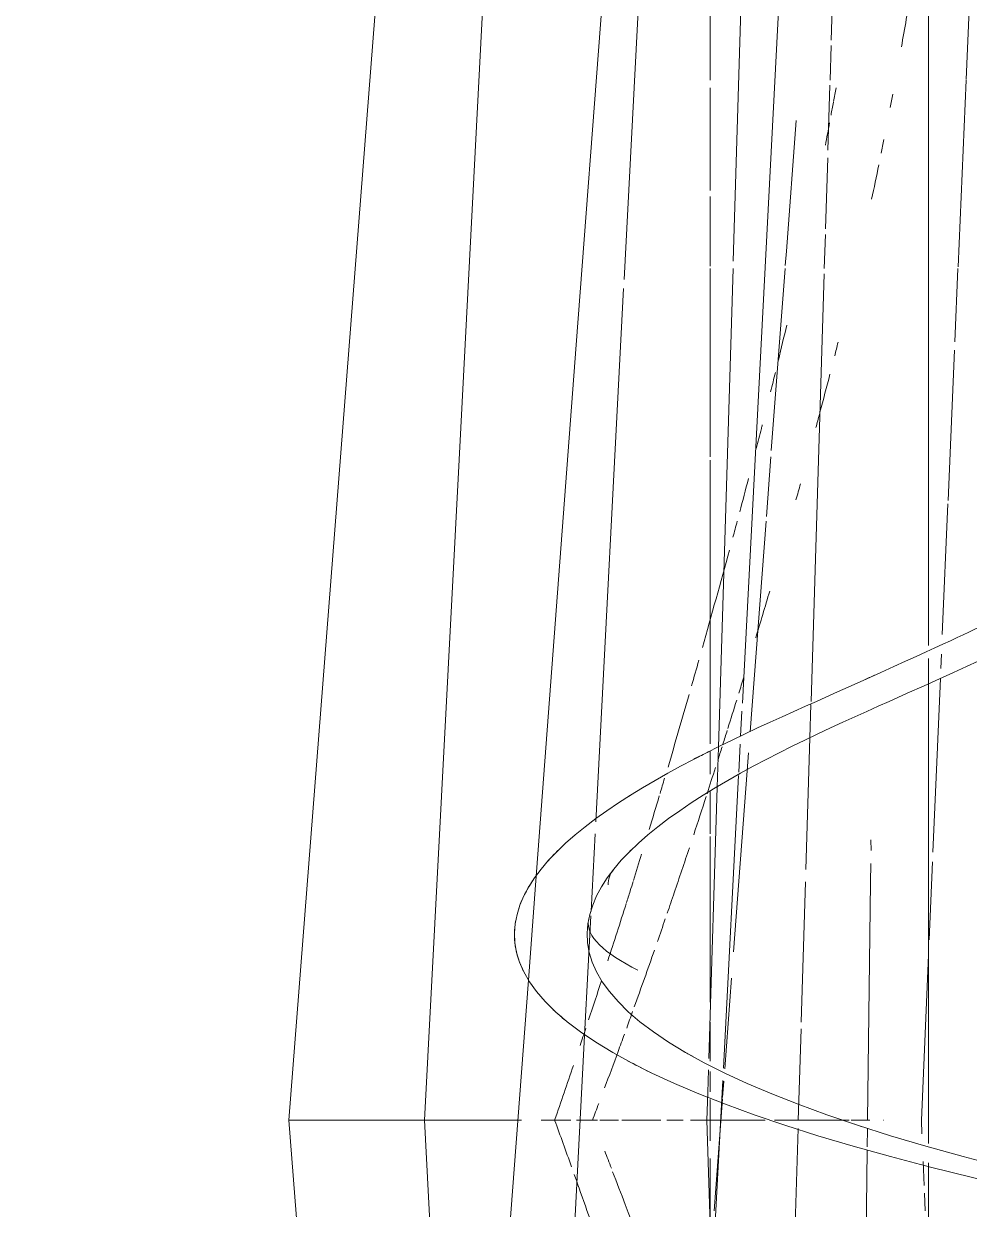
# Model space of a CAD drawing. Header units: inches. Extents: x -2349 to 1043, y -456 to 2193.
# Drawn here: x 991.594 to 994.845, y 401.309 to 405.381 of the extents above; entities that cross this region are included whole.
import ezdxf

# ---------------------------------------------------------------- set-up
doc = ezdxf.new("R2010")
doc.units = ezdxf.units.IN
doc.header["$MEASUREMENT"] = 0
for name, color, linetype, lineweight in [('5033_00_7th-9th Floors_Updated_dwg', 8, 'Continuous', 9), ('A-Shell', 7, 'Continuous', 9), ('I-FURN', 30, 'Continuous', 9)]:
    doc.layers.add(name, color=color, linetype=linetype, lineweight=lineweight)

# ---------------------------------------------------------------- blocks, each defined once
blk = doc.blocks.new('5033_00_7th-9th Floors_Updated_dwg-8585573-7TH FLOOR POWER _ SIGNAL')
at = {"layer": 'A-Shell'}
for p, q in [((993.9542609450591, 225.169228712852), (993.9542609450591, 225.5249921424417)), ((993.9542609450591, 225.5249921424417), (993.9542609450591, 225.169228712852)), ((993.9542609450591, 224.7892151517393), (993.9542609450591, 225.1420466454316)), ((993.9542609450591, 225.1420466454316), (993.9542609450591, 224.7892151517393)), ((993.9542609450591, 224.5301753595589), (993.9542609450591, 224.7687576201762)), ((993.9542609450591, 224.7687576201762), (993.9542609450591, 224.5301753595589)), ((993.9542609450591, 223.874494337852), (993.9542609450591, 224.5219474628518)), ((993.9542609450591, 224.5219474628518), (993.9542609450591, 223.874494337852)), ((993.9542609450591, 222.8885260736692), (993.9542609450591, 223.8637371331453)), ((993.9542609450591, 223.8637371331453), (993.9542609450591, 222.8885260736692)), ((993.9542609450591, 222.7846864939116), (993.9542609450591, 222.8625620782371)), ((993.9542609450591, 222.8625620782371), (993.9542609450591, 222.7846864939116)), ((993.9542609450591, 222.5797599628521), (993.9542609450591, 222.7266565847021)), ((993.9542609450591, 222.7266565847021), (993.9542609450591, 222.5797599628521)), ((993.9542609450591, 221.7981866143274), (993.9542609450591, 221.9324787128519)), ((993.9542609450591, 221.9324787128519), (993.9542609450591, 221.7981866143274)), ((993.9542609450591, 221.692830231254), (993.9542609450591, 221.7629010939482)), ((993.9542609450591, 221.7629010939482), (993.9542609450591, 221.692830231254)), ((993.9542609450591, 221.5250244268802), (993.9542609450591, 221.6673492045802)), ((993.9542609450591, 221.6673492045802), (993.9542609450591, 221.5250244268802))]:
    blk.add_line(p, q, dxfattribs=at)
at = {"layer": 'A-Shell', "flags": 128}
for points in [[(993.9542609450591, 222.0011748368146), (993.9542609450591, 222.1587316995748), (993.9542609450591, 222.5701931773583)], [(993.9542609450591, 222.5701931773583), (993.9542609450591, 222.1587316995748), (993.9542609450591, 222.0011748368146)], [(993.9542609450591, 220.8608988127285), (993.9542609450591, 221.3938898518289), (993.9542609450591, 221.4644000868854)], [(993.9542609450591, 221.4644000868854), (993.9542609450591, 221.3938898518289), (993.9542609450591, 220.8608988127285)]]:
    blk.add_lwpolyline(points, dxfattribs=at)
blk = doc.blocks.new('Curtains_and_Valance_14992 - Curtains_and_Valance_14992-7816730-7TH FLOOR POWER _ SIGNAL')
at = {"layer": 'I-FURN'}
for p, q in [((-1.865923445057433, 26.22442888007913), (-1.719623172319188, 29.02804164210135)), ((-0.9210011598227082, 26.95111150220543), (-0.8846726339506857, 28.13776968008028)), ((-0.2499999999990905, 25.63086794213916), (-0.2499999999990905, 27.8686173821269)), ((-0.1205788183322056, 27.57477137208889), (-0.1103033068850436, 27.8136150725719)), ((-0.148262080502036, 26.93130240100788), (-0.1206526409096114, 27.5730554421392)), ((-0.9721134018534484, 25.28154857506012), (-0.9217768399148553, 26.92577419213898)), ((-0.1593500866615613, 26.67357309616079), (-0.1484999145891379, 26.92577419213898)), ((-0.1827851857681253, 26.12884830843734), (-0.1605974632263951, 26.64457911020076)), ((-1.982000299983156, 24), (-1.865923445057433, 26.22442888007913)), ((-0.2026189984171651, 25.6678317223176), (-0.1833057413734877, 26.11674852851058)), ((-0.2499999999990905, 25.49913151525629), (-0.2499999999990905, 25.58603354137733)), ((-0.2076083929805463, 25.55185837474914), (-0.2054954701900442, 25.60097109294395)), ((-0.2499999999990905, 23.91907709524355), (-0.2499999999990905, 25.49913151525629)), ((-0.2191940367538336, 25.28256199512338), (-0.2090882146758304, 25.51746144066851)), ((-0.9763444476516269, 25.14334299205575), (-0.9721134018534484, 25.28154857506012)), ((-0.2347844377252386, 24.92017915128428), (-0.2192785376139454, 25.28059785951416)), ((-1.004884261017423, 24.21110029536669), (-0.9763444476516269, 25.14334299205575)), ((-0.247709803916905, 24.61974230127248), (-0.2362169693783471, 24.88688142562125)), ((-0.2743722995080588, 24), (-0.2499999999990905, 24.56650904764455)), ((-1.008458804320526, 24.09433912930546), (-1.006068132187693, 24.17242957114592)), ((-1.01134691613197, 24), (-1.008458804320526, 24.09433912930546)), ((-2.448660681604451, 24), (-2.049568022402127, 18.83575583976608)), ((-1.848866129980024, 21.44179581544108), (-1.98200030001999, 24.00000000070701)), ((-1.5350061179934, 23.9999999999999), (-1.480611862687331, 23.9999999999999)), ((-1.480611862687327, 23.9999999999999), (-1.535006117993397, 23.9999999999999)), ((-0.9934049287269316, 23.39177695418413), (-1.01134691613197, 24.00000000000375)), ((-0.2723122290467472, 23.9525229569648), (-0.2743722995080588, 23.99999999999181)), ((-0.2646233758848666, 23.77532318674434), (-0.268216324732748, 23.85812743557085)), ((-0.2499999999990905, 23.07292343216488), (-0.2499999999990905, 23.85333728461796)), ((-0.2608713291506319, 23.68885231713898), (-0.2634625292910186, 23.74856994470906))]:
    blk.add_line(p, q, dxfattribs=at)
at = {"layer": 'I-FURN', "flags": 128}
blk.add_lwpolyline([(-1.423686109358641, 37.40189399602979), (-2.022230219605489, 29.46749579641584), (-2.448660681605133, 23.99999999999011)], dxfattribs=at)
at = {"layer": 'I-FURN'}
for points in [[(-0.342884211463178, 27.68711887758323), (-0.3316368756096008, 27.75024881123387), (-0.3207465546824487, 27.81341054899613), (-0.3101717924646034, 27.87658966206977)], [(-0.5677342595991062, 27.54635749768627), (-0.5705733023186391, 27.53058205914913), (-0.5734354537256449, 27.51480877170415), (-0.5763210330290287, 27.49903779579703)], [(-0.5767572951199536, 27.49663967966649), (-0.5794637278148248, 27.48185211474456), (-0.582191111358632, 27.4670666470132), (-0.5849396574792012, 27.4522833997044)], [(-0.3814197874917155, 27.47856880864078), (-0.378465136001748, 27.49398268015261), (-0.3755345577784703, 27.50939940336542), (-0.3726274468838275, 27.52481876738322)], [(-0.5897910882835148, 27.42628278031169), (-0.5946062331296204, 27.40060452814643), (-0.5994872814219523, 27.37493348161182), (-0.6044348135094856, 27.34927019134805)], [(-0.4123505602636391, 27.32177636205866), (-0.4091631511024666, 27.33747589809116), (-0.4060029254184955, 27.35317914533062), (-0.4028692402342354, 27.36888587998954)], [(-0.4454370798404939, 27.16360180568295), (-0.4369821607078312, 27.20283479374442), (-0.4287111407676373, 27.24209575338674), (-0.4206139327942939, 27.28138117376445)], [(-0.7371781790793727, 26.73100476568955), (-0.7465951300445061, 26.69099501668167), (-0.7561367053423612, 26.6510002734435), (-0.7658063067582929, 26.61102151104109)], [(-0.5723715185355415, 26.62561903616768), (-0.5684407600726882, 26.64105763057714), (-0.5645315910708182, 26.6564994185272), (-0.560644641250815, 26.67194450433159)], [(-0.7761183670661858, 26.56877185582199), (-0.7815588269950626, 26.54652228348109), (-0.7870330180882924, 26.5242765394374), (-0.7925439536198947, 26.5020352773908)], [(-0.6229175435111988, 26.43154490374556), (-0.6113393249741587, 26.47506424872248), (-0.5999121600389832, 26.51860556449455), (-0.5886502222748566, 26.56217119892426)], [(-0.6368134861126152, 26.37959064103817), (-0.6327649149473873, 26.39464865981966), (-0.6287337664111609, 26.4097091990743), (-0.624720628329205, 26.42477235617581)], [(-0.868623516672669, 26.20377583875897), (-0.8785950945227347, 26.16567174168459), (-0.8886860270500908, 26.12758589378591), (-0.8988745190959384, 26.08951508926762)], [(-0.705352281344671, 26.13058562942937), (-0.7001355166741382, 26.14912204193568), (-0.6949423817044708, 26.16766248332369), (-0.6897734830523968, 26.18620689269882)], [(-0.907294716573784, 26.05769196462234), (-0.9122162634191272, 26.0393055448746), (-0.917164459248425, 26.02092357560204), (-0.9221361464719243, 26.00254553896004)], [(-0.9342099279899585, 25.95786111626855), (-0.9645265088621244, 25.84620174848597), (-0.9957567480532673, 25.73470417969963), (-1.027121422102412, 25.62323229011715)], [(-0.8436211676181087, 25.65718778433121), (-0.8275402743400643, 25.71043744208256), (-0.8116128941813012, 25.76372493225065), (-0.7958535797244272, 25.81704879399001)], [(-1.039438642482494, 25.57947551798325), (-1.047713303695721, 25.55035978632814), (-1.055979342225281, 25.52124217451514), (-1.064253042386105, 25.49212621367869)], [(-0.9016806112202338, 25.46719619376061), (-0.896071780925463, 25.48533641977565), (-0.8904806788225086, 25.50348125403156), (-0.8849068799447569, 25.52163063848054)], [(-1.072991586787452, 25.4621482256556), (-1.096942700886006, 25.37892538397377), (-1.120876002095788, 25.2956975215498), (-1.145194529152116, 25.21255252531011)], [(-0.9395371061394762, 25.34570295466601), (-0.9293811276520297, 25.378042990879), (-0.919284648728925, 25.41039812032461), (-0.9092452530830671, 25.4427680129528)], [(-0.9564581502349332, 25.29201009675313), (-0.951550080242611, 25.30752911999649), (-0.9466560341285927, 25.32305166457397), (-0.9417757444705719, 25.33857769395735)], [(-0.9739028854418417, 25.23705253373367), (-0.9691136341204621, 25.25208512038925), (-0.9643378521057595, 25.26712105516789), (-0.9595752959486072, 25.2821603048159)], [(-1.011119541775116, 25.12115484476561), (-1.001407354180866, 25.15116019428207), (-0.9917514542057009, 25.18117925551614), (-0.9821498991062491, 25.21121176310092)], [(-1.157222777920555, 25.17426678783985), (-1.162432116014777, 25.15676371950981), (-1.167640448120101, 25.13926024972707), (-1.172855000782041, 25.121757979188)], [(-1.175235725789416, 25.11397033059939), (-1.186756733910973, 25.07554978634812), (-1.198279479245617, 25.03712854658702), (-1.209889131398366, 24.99872562745388)], [(-1.057102719411862, 24.98049225863424), (-1.042726072149971, 25.02403328237222), (-1.028474711094744, 25.06760413941709), (-1.014342674041064, 25.111204015368)], [(-1.23599062669553, 24.9139568760159), (-1.245276964449136, 24.88378294438113), (-1.254568522477315, 24.85360908727082), (-1.263969406306419, 24.82345910369212)], [(-1.289074287546542, 24.74346768466519), (-1.309739214988154, 24.67787119755993), (-1.331029100070562, 24.61241616734016), (-1.352650253958076, 24.54703570874421)], [(-1.181760025788489, 24.6130789666652), (-1.172694165566806, 24.63908662963471), (-1.163675723210829, 24.66510572101488), (-1.154705127383644, 24.69113612414636)], [(-1.261190292362932, 24.38885008489594), (-1.237828156129153, 24.45376942719296), (-1.214755269159482, 24.51876244720926), (-1.191978350104061, 24.58382731648474)], [(-1.373892424528748, 24.47900428368285), (-1.388534659302739, 24.43413899209002), (-1.403460094429394, 24.38934087160724), (-1.418528469494567, 24.34457651489692)], [(-1.287416948441339, 24.31633510547636), (-1.280578182403903, 24.33514992169217), (-1.273763542523018, 24.35397099427524), (-1.266973192769581, 24.37279827860137)], [(-1.427931977204475, 24.3151540538051), (-1.43444351552629, 24.2956142131921), (-1.441012307267637, 24.27608833660668), (-1.447618606249549, 24.25657159899697)], [(-1.317096013287723, 24.23513224373077), (-1.309797554360092, 24.25499175232021), (-1.302525763527657, 24.2748583164643), (-1.295280834177062, 24.29473188353348)], [(-1.363347739979805, 24.11032418085153), (-1.347814480032893, 24.15189553622205), (-1.332396643866116, 24.19349838548636), (-1.317096013287677, 24.23513224373082)], [(-1.470722624884611, 24.18775924639271), (-1.491928443768107, 24.12511753216787), (-1.513358278323317, 24.0625306338011), (-1.5350061179934, 23.9999999999999)], [(-1.40486858927433, 23.9999999999999), (-1.397704687183542, 24.01889977940061), (-1.390564380012929, 24.03780617493864), (-1.383447835878548, 24.05671914086173)], [(-2.314673757324648, 23.9999999999999), (-2.366163958772179, 23.9999999999999), (-2.405347432577312, 23.9999999999999), (-2.427670117989413, 23.9999999999999)], [(-2.427666908262406, 23.9999999999999), (-2.405345598650378, 23.9999999999999), (-2.36683780601044, 23.9999999999999), (-2.316222013269361, 23.9999999999999)], [(-1.971191678840293, 23.9999999999999), (-2.10257959698097, 23.9999999999999), (-2.221483191318879, 23.99999999999989), (-2.307771563280177, 23.99999999999989)], [(-2.307762626512569, 23.9999999999999), (-2.221478212406995, 23.9999999999999), (-2.105674704627068, 23.9999999999999), (-1.975754411929364, 23.9999999999999)], [(-1.648574451061812, 23.9999999999999), (-1.892496078500889, 23.9999999999999), (-2.035160017257851, 23.9999999999999), (-1.963452490745076, 23.9999999999999)], [(-1.963444775831646, 23.99999999999989), (-2.035145387266454, 23.99999999999989), (-1.892825150203683, 23.99999999999989), (-1.648916211228479, 23.99999999999989)], [(-1.837368716313106, 23.99999999999989), (-1.872749282216648, 23.99999999999989), (-1.906951948446703, 23.99999999999989), (-1.93968396868501, 23.99999999999989)], [(-1.939557803599651, 23.9999999999999), (-1.906901266328925, 23.9999999999999), (-1.872749191383022, 23.9999999999999), (-1.837368471171152, 23.9999999999999)], [(-1.834191770532693, 23.9999999999999), (-1.867329566400588, 23.9999999999999), (-1.900138313604452, 23.9999999999999), (-1.932336463461281, 23.9999999999999)], [(-1.932335586049867, 23.9999999999999), (-1.900137993897438, 23.9999999999999), (-1.867555320733812, 23.9999999999999), (-1.834681136728817, 23.9999999999999)], [(-1.838087562402345, 23.9999999999999), (-1.869788354307697, 23.9999999999999), (-1.90077326685275, 23.9999999999999), (-1.930760738179476, 23.9999999999999)], [(-1.930759849698807, 23.9999999999999), (-1.900772939064305, 23.9999999999999), (-1.869992012841053, 23.9999999999999), (-1.83857582276121, 23.9999999999999)], [(-1.837155041679334, 23.9999999999999), (-1.867837481628441, 23.9999999999999), (-1.897957393800098, 23.9999999999999), (-1.92736125043372, 23.9999999999999)], [(-1.927267793210997, 23.9999999999999), (-1.897922207256722, 23.9999999999999), (-1.867837445500782, 23.9999999999999), (-1.837154943511766, 23.9999999999999)], [(-1.866688881030246, 23.9999999999999), (-1.829982016498322, 23.9999999999999), (-1.784459739374455, 23.9999999999999), (-1.73245408534267, 23.9999999999999)], [(-1.732472660470205, 23.99999999999989), (-1.784466881164497, 23.99999999999989), (-1.829937443990989, 23.99999999999989), (-1.866666979944407, 23.99999999999989)], [(-1.833307247112579, 23.99999999999989), (-1.84592644038042, 23.99999999999989), (-1.851958428418137, 23.99999999999989), (-1.852001586928899, 23.99999999999989)], [(-1.851862535504302, 23.99999999999989), (-1.851795041865101, 23.99999999999989), (-1.837327877387327, 23.99999999999989), (-1.810706692093961, 23.99999999999989)], [(-1.722380207813815, 23.9999999999999), (-1.761647035144083, 23.9999999999999), (-1.800374579610703, 23.9999999999999), (-1.838088780939262, 23.9999999999999)], [(-1.83808756240234, 23.9999999999999), (-1.800374126806117, 23.9999999999999), (-1.761960128809647, 23.9999999999999), (-1.723038642604518, 23.9999999999999)], [(-1.652589433931771, 23.9999999999999), (-1.715676037727301, 23.9999999999999), (-1.777674614664502, 23.9999999999999), (-1.837476418482054, 23.9999999999999)], [(-1.837155041679334, 23.9999999999999), (-1.777543627070543, 23.9999999999999), (-1.715675988687289, 23.9999999999999), (-1.652589316555728, 23.9999999999999)], [(-1.720454612947055, 23.9999999999999), (-1.754890997443595, 23.9999999999999), (-1.7893173819872, 23.9999999999999), (-1.823428578304722, 23.9999999999999)], [(-1.823427673860762, 23.9999999999999), (-1.789317054363032, 23.9999999999999), (-1.75514433435948, 23.9999999999999), (-1.720901869556249, 23.9999999999999)], [(-1.810490801978986, 23.99999999999989), (-1.776291513627958, 23.99999999999989), (-1.722246016060876, 23.99999999999989), (-1.653082800145958, 23.99999999999989)], [(-1.654136505477505, 23.99999999999989), (-1.703255670133349, 23.99999999999989), (-1.75118722887529, 23.99999999999989), (-1.797342380285505, 23.99999999999989)], [(-1.797130264491926, 23.9999999999999), (-1.751102162404121, 23.9999999999999), (-1.703255601841431, 23.9999999999999), (-1.654136330889422, 23.9999999999999)], [(-1.723451294780159, 23.9999999999999), (-1.703469889795256, 23.9999999999999), (-1.682576154443702, 23.9999999999999), (-1.660897034038124, 23.9999999999999)], [(-1.660900431981138, 23.99999999999989), (-1.682577357675278, 23.99999999999989), (-1.703462703124499, 23.99999999999989), (-1.723434740077541, 23.99999999999989)], [(-1.5819081836376, 23.9999999999999), (-1.554010025920844, 23.9999999999999), (-1.525200436249499, 23.9999999999999), (-1.495696427956302, 23.9999999999999)], [(-1.495702122750255, 23.99999999999989), (-1.525202500361645, 23.99999999999989), (-1.553999731870481, 23.99999999999989), (-1.58188283538186, 23.99999999999989)], [(-1.578330049443896, 23.99999999999989), (-1.550253156035704, 23.99999999999989), (-1.521133261986306, 23.99999999999989), (-1.49110837841265, 23.99999999999989)], [(-1.491103371653189, 23.99999999999989), (-1.521131049893731, 23.99999999999989), (-1.550252580077017, 23.99999999999989), (-1.578328452751961, 23.99999999999989)], [(-1.572396021279337, 23.99999999999989), (-1.547778452260646, 23.99999999999989), (-1.52191922629905, 23.99999999999989), (-1.495035245328485, 23.99999999999989)], [(-1.495040254480626, 23.99999999999989), (-1.521921024731005, 23.99999999999989), (-1.547768212548551, 23.99999999999989), (-1.572372879368634, 23.99999999999989)], [(-1.568960234325225, 23.99999999999989), (-1.544399525874566, 23.99999999999989), (-1.518585100240584, 23.99999999999989), (-1.49165410992545, 23.99999999999989)], [(-1.491642667140672, 23.99999999999989), (-1.518580456601316, 23.99999999999989), (-1.544398994655479, 23.99999999999989), (-1.568958777521584, 23.99999999999989)], [(-1.48274725649336, 23.99999999999989), (-1.504178615712439, 23.99999999999989), (-1.525511492285768, 23.99999999999989), (-1.546703357615891, 23.99999999999989)], [(-1.546659612835076, 23.9999999999999), (-1.525495993467244, 23.9999999999999), (-1.504178611252476, 23.9999999999999), (-1.482747244220907, 23.9999999999999)], [(-1.479923605134764, 23.9999999999999), (-1.50058670309147, 23.9999999999999), (-1.521366152820011, 23.9999999999999), (-1.542194100613088, 23.9999999999999)], [(-1.542193768074736, 23.9999999999999), (-1.521366036807596, 23.9999999999999), (-1.5006856831658, 23.9999999999999), (-1.480033938003993, 23.9999999999999)], [(-1.479542039622867, 23.9999999999999), (-1.500386827376796, 23.9999999999999), (-1.521216051042447, 23.9999999999999), (-1.541992479064971, 23.9999999999999)], [(-1.541952518664962, 23.9999999999999), (-1.521202020920835, 23.9999999999999), (-1.500386825842963, 23.9999999999999), (-1.479542035463419, 23.9999999999999)], [(-1.535006117993397, 23.9999999999999), (-1.51557664209095, 23.94664147884317), (-1.496304162739796, 23.89323426848373), (-1.477195527572499, 23.8397782697142)], [(-1.460449497654791, 23.99999999999989), (-1.442545957339589, 23.99999999999989), (-1.424252460656815, 23.99999999999989), (-1.405627556796184, 23.99999999999989)], [(-1.405629945317908, 23.99999999999989), (-1.424253300050422, 23.99999999999989), (-1.442541602520258, 23.99999999999989), (-1.460438081171903, 23.99999999999989)], [(-1.457969037313418, 23.9999999999999), (-1.438553141839561, 23.9999999999999), (-1.418885189035627, 23.9999999999999), (-1.399023763377531, 23.9999999999999)], [(-1.399026412295024, 23.99999999999989), (-1.418886126989876, 23.99999999999989), (-1.438548840189122, 23.99999999999989), (-1.457957386516301, 23.99999999999989)], [(-1.456922831431001, 23.99999999999989), (-1.438921524778647, 23.99999999999989), (-1.420478958495569, 23.99999999999989), (-1.401632234458516, 23.99999999999989)], [(-1.401629090397458, 23.99999999999989), (-1.420477718652102, 23.99999999999989), (-1.43892128241251, 23.99999999999989), (-1.456922141288475, 23.99999999999989)], [(-1.452582539458839, 23.99999999999989), (-1.432700939770551, 23.99999999999989), (-1.41246611722407, 23.99999999999989), (-1.391915547391183, 23.99999999999989)], [(-1.391914921630493, 23.99999999999989), (-1.412465841379065, 23.99999999999989), (-1.432700685409586, 23.99999999999989), (-1.452581811003389, 23.99999999999989)], [(-1.387634235964334, 23.99999999999989), (-1.406154723100934, 23.99999999999989), (-1.424703367432226, 23.99999999999989), (-1.443254227204569, 23.99999999999989)], [(-1.443223044749341, 23.9999999999999), (-1.424692519518934, 23.9999999999999), (-1.406154721927285, 23.9999999999999), (-1.387634232797521, 23.9999999999999)], [(-1.379269436776717, 23.99999999999989), (-1.363514072242902, 23.99999999999989), (-1.347547725371115, 23.99999999999989), (-1.331404217267969, 23.99999999999989)], [(-1.331406001202994, 23.99999999999989), (-1.347548348938822, 23.99999999999989), (-1.363511058006343, 23.99999999999989), (-1.379261210046649, 23.99999999999989)], [(-1.374901434575841, 23.99999999999989), (-1.358896914261909, 23.99999999999989), (-1.342624387557022, 23.99999999999989), (-1.326105368464958, 23.99999999999989)], [(-1.32610415490556, 23.99999999999989), (-1.342623902114829, 23.99999999999989), (-1.358896739853266, 23.99999999999989), (-1.374900932122031, 23.99999999999989)], [(-1.371020610828431, 23.9999999999999), (-1.354343259553845, 23.9999999999999), (-1.33755055874377, 23.9999999999999), (-1.320676352323713, 23.9999999999999)], [(-1.320678294548771, 23.99999999999989), (-1.337551242681112, 23.99999999999989), (-1.354340312702588, 23.99999999999989), (-1.371012405431312, 23.99999999999989)], [(-1.362855556072847, 23.99999999999989), (-1.34852687146407, 23.99999999999989), (-1.334057126413883, 23.99999999999989), (-1.31945862833879, 23.99999999999989)], [(-1.319458792678774, 23.99999999999989), (-1.334057200553783, 23.99999999999989), (-1.34852674840808, 23.99999999999989), (-1.362855197849957, 23.99999999999989)], [(-1.316499647765984, 23.99999999999989), (-1.331929768890313, 23.99999999999989), (-1.347361432627838, 23.99999999999989), (-1.362779610457242, 23.99999999999989)], [(-1.362757550207021, 23.9999999999999), (-1.347353801031865, 23.9999999999999), (-1.331929768150005, 23.9999999999999), (-1.316499645715745, 23.9999999999999)], [(-1.315503711223899, 23.99999999999989), (-1.330854162564829, 23.99999999999989), (-1.346246153279143, 23.99999999999989), (-1.361664759499371, 23.99999999999989)], [(-1.361643395239854, 23.9999999999999), (-1.346238788564696, 23.9999999999999), (-1.330854161154783, 23.9999999999999), (-1.315503707409433, 23.9999999999999)], [(-1.303841928809018, 23.9999999999999), (-1.295140994552074, 23.9999999999999), (-1.286421441464953, 23.9999999999999), (-1.277687871070576, 23.9999999999999)], [(-1.277688413513098, 23.99999999999989), (-1.286421627787573, 23.99999999999989), (-1.295140221243441, 23.99999999999989), (-1.303839689668173, 23.99999999999989)], [(-1.286283942068087, 23.9999999999999), (-1.249363844282779, 23.9999999999999), (-1.211706556267151, 23.9999999999999), (-1.173695351666623, 23.9999999999999)], [(-1.173704400089952, 23.99999999999989), (-1.211709961898485, 23.99999999999989), (-1.249349182613696, 23.99999999999989), (-1.286246888693305, 23.99999999999989)], [(-1.281433987414235, 23.99999999999989), (-1.248578181921006, 23.99999999999989), (-1.214866674489669, 23.99999999999989), (-1.180458901066972, 23.99999999999989)], [(-1.232718027353784, 23.99999999999989), (-1.24914821083925, 23.99999999999989), (-1.265392859974858, 23.99999999999989), (-1.281433523560092, 23.99999999999989)], [(-1.278717301691362, 23.99999999999989), (-1.252251802669532, 23.99999999999989), (-1.225410924110385, 23.99999999999989), (-1.198267626535071, 23.99999999999988)], [(-1.198267849670631, 23.99999999999989), (-1.225412091650965, 23.99999999999989), (-1.252251411898727, 23.99999999999989), (-1.278716186812459, 23.99999999999989)], [(-1.276131118421102, 23.9999999999999), (-1.240958517713252, 23.9999999999999), (-1.205562744112187, 23.9999999999999), (-1.170244282456378, 23.9999999999999)], [(-1.170252343389254, 23.99999999999989), (-1.205565807572872, 23.99999999999989), (-1.240946405343944, 23.99999999999989), (-1.276099241785004, 23.99999999999989)], [(-1.170084078647697, 23.99999999999989), (-1.204503562161139, 23.99999999999989), (-1.23915623617312, 23.99999999999989), (-1.273873169738222, 23.99999999999989)], [(-1.273770170390034, 23.9999999999999), (-1.23911918397699, 23.9999999999999), (-1.204503554248954, 23.9999999999999), (-1.170084059717898, 23.9999999999999)], [(-1.171058387547711, 23.99999999999989), (-1.204725882833388, 23.99999999999989), (-1.238828036039556, 23.9999999999999), (-1.273196931816132, 23.9999999999999)], [(-1.273097735498124, 23.99999999999989), (-1.238792590051939, 23.99999999999989), (-1.204725860604803, 23.99999999999989), (-1.171058339007365, 23.99999999999989)], [(-1.180459729067496, 23.99999999999989), (-1.198068672255278, 23.99999999999989), (-1.215495018386645, 23.99999999999989), (-1.232717514352929, 23.99999999999989)], [(-1.149963555150205, 23.99999999999989), (-1.132336321552748, 23.99999999999989), (-1.114650149364975, 23.99999999999989), (-1.096942916085134, 23.99999999999989)], [(-1.096945081800746, 23.99999999999989), (-1.114650918442692, 23.99999999999989), (-1.132333218130051, 23.99999999999989), (-1.149954858295217, 23.99999999999989)], [(-1.146381523455638, 23.9999999999999), (-1.128700689185928, 23.9999999999999), (-1.111055946166803, 23.9999999999999), (-1.093485204647881, 23.9999999999999)], [(-1.093487432570198, 23.99999999999989), (-1.111056746897205, 23.99999999999989), (-1.128697716542482, 23.99999999999989), (-1.14637310945054, 23.99999999999989)], [(-1.004646935253872, 23.99999999999989), (-1.025451840216514, 23.99999999999989), (-1.046188464287319, 23.99999999999989), (-1.066825508365798, 23.99999999999989)], [(-1.066825301336918, 23.99999999999989), (-1.046188361751383, 23.99999999999989), (-1.025454232646346, 23.99999999999989), (-1.004653773585805, 23.99999999999989)], [(-1.006270729422356, 23.99999999999989), (-1.02096637656322, 23.99999999999989), (-0.937430350352171, 23.9999999999999), (-0.81174155752129, 23.9999999999999)], [(-0.9477384419730589, 23.9999999999999), (-1.004436807588217, 23.9999999999999), (-1.020966348588363, 23.9999999999999), (-1.006270665256799, 23.9999999999999)], [(-0.876133200703288, 23.99999999999989), (-0.8837052215013995, 23.99999999999989), (-0.8620340235095734, 23.99999999999989), (-0.8203728095698763, 23.99999999999989)], [(-0.872755995524829, 23.9999999999999), (-0.8829872978915545, 23.9999999999999), (-0.8837052135346495, 23.9999999999999), (-0.8761331800759184, 23.9999999999999)], [(-0.5586936122022254, 23.9999999999999), (-0.64587947814561, 23.9999999999999), (-0.7189000312322983, 23.9999999999999), (-0.7790710780959204, 23.9999999999999)], [(-0.7790709376861182, 23.99999999999989), (-0.7188999793982108, 23.99999999999989), (-0.6266118659798527, 23.99999999999989), (-0.5222655691845992, 23.99999999999989)], [(-0.6874201614505254, 23.99999999999989), (-0.7139992029314397, 23.99999999999989), (-0.7375904936920982, 23.99999999999989), (-0.7583467849533994, 23.99999999999989)], [(-0.7583467581143508, 23.9999999999999), (-0.737590484237785, 23.9999999999999), (-0.7080911153488141, 23.9999999999999), (-0.6722271006978975, 23.9999999999999)], [(-0.5436103539464042, 23.99999999999989), (-0.5605117294700079, 23.99999999999989), (-0.5767067349981206, 23.99999999999989), (-0.5922110514682478, 23.99999999999989)], [(-0.5922110422511073, 23.9999999999999), (-0.5767067318526279, 23.9999999999999), (-0.5590974493299085, 23.9999999999999), (-0.5397698362283019, 23.9999999999999)], [(-0.516100857398321, 23.9999999999999), (-0.4905434085406289, 23.9999999999999), (-0.4688618984772852, 23.9999999999999), (-0.4516024939671048, 23.9999999999999)], [(-0.4515950728880889, 23.9999999999999), (-0.4688588727239875, 23.9999999999999), (-0.4905294169020305, 23.9999999999999), (-0.516068074010231, 23.9999999999999)], [(-0.4511499183873894, 23.99999999999989), (-0.4648726511474816, 23.99999999999989), (-0.4817789650844675, 23.99999999999989), (-0.5020559071941504, 23.99999999999989)], [(-0.5020510402214987, 23.9999999999999), (-0.4817741041566133, 23.9999999999999), (-0.4648769959205162, 23.9999999999999), (-0.4511618866911275, 23.9999999999999)], [(-0.4907803203676002, 23.9999999999999), (-0.4857243353612963, 23.9999999999999), (-0.4804968960219611, 23.9999999999999), (-0.4751089555040736, 23.9999999999999)], [(-0.4754472212855926, 23.9999999999999), (-0.480613412036679, 23.9999999999999), (-0.4857243356389616, 23.9999999999999), (-0.4907803211954077, 23.9999999999999)], [(-0.4705529511670423, 23.9999999999999), (-0.4768229763279171, 23.9999999999999), (-0.4831134514490427, 23.9999999999999), (-0.4894233638618402, 23.9999999999999)], [(-0.4894233404911895, 23.99999999999989), (-0.4831134434403782, 23.99999999999989), (-0.4768230754562114, 23.99999999999989), (-0.4705532405548502, 23.99999999999989)], [(-0.4735509506419882, 23.9999999999999), (-0.4709258974592765, 23.9999999999999), (-0.4682926727602068, 23.9999999999999), (-0.4656514172321996, 23.9999999999999)], [(-0.4656514178751112, 23.9999999999999), (-0.4682926729790377, 23.9999999999999), (-0.4708809858391946, 23.9999999999999), (-0.4734168709570701, 23.9999999999999)], [(-0.4051399920008048, 23.99999999999989), (-0.4047184896238017, 23.99999999999989), (-0.4045072083725794, 23.99999999999989), (-0.4045104540925251, 23.99999999999989)], [(-0.4045098568918123, 23.9999999999999), (-0.4045069946995661, 23.9999999999999), (-0.4047184476922896, 23.9999999999999), (-0.4051398701717359, 23.9999999999999)], [(-0.2750024632817372, 23.9999999999999), (-0.2745809609047342, 23.9999999999999), (-0.2743696796535119, 23.9999999999999), (-0.2743729253734576, 23.9999999999999)], [(-0.2743723281727446, 23.99999999999989), (-0.2743694659804986, 23.99999999999989), (-0.2745809189732221, 23.99999999999989), (-0.2750023414526686, 23.99999999999989)], [(-1.340001467006943, 23.83486956431442), (-1.347586354895213, 23.85438651529237), (-1.35523024729439, 23.87388482898996), (-1.362897851373756, 23.89337566864443)], [(-1.467614096847803, 23.81293170727323), (-1.462106297743815, 23.79747452568703), (-1.456612285348773, 23.78201326591459), (-1.451132225068072, 23.76654792556025)], [(-1.165762338609594, 23.37218011151633), (-1.22064813442444, 23.52283866768341), (-1.278056941951511, 23.67275609261355), (-1.33601786962162, 23.82250819761516)], [(-1.451132225090212, 23.766547925567), (-1.436654034390174, 23.7256888590726), (-1.422273229990986, 23.68480130994751), (-1.407992862155341, 23.64388523401481)]]:
    blk.add_open_spline(points, degree=3, dxfattribs=at)
for points, knots in [([(-0.821110847274676, 26.38817132779087), (-0.8221523433064059, 26.38406327054624), (-0.8290498639657956, 26.35688270613712), (-0.8360119535838815, 26.32971103225403), (-0.8419643073179263, 26.30665186043491)], [-0.1159784667351278, -0.1159784667351278, -0.1159784667351278, -0.1159784667351278, -0.1153846153846154, -0.1120492119803527, -0.1120492119803527, -0.1120492119803527, -0.1120492119803527]), ([(-1.14793167375204, 24.71081960591172), (-1.13990304557727, 24.7341846413138), (-1.114290718872591, 24.80911142698008), (-1.089078414862727, 24.88413071132945), (-1.071910727496998, 24.93578944508911)], [-0.9649779394227824, -0.9649779394227824, -0.9649779394227824, -0.9649779394227824, -0.9615384615384616, -0.9539525401797498, -0.9539525401797498, -0.9539525401797498, -0.9539525401797498]), ([(-1.265194187491435, 24.81967004787834), (-1.268572498422121, 24.80883269291197), (-1.276366205496148, 24.7838379833185), (-1.284263982471681, 24.75886645995769), (-1.288767251360357, 24.74472885247159)], [-0.04004417029134522, -0.04004417029134522, -0.04004417029134522, -0.04004417029134522, -0.03846153846153846, -0.03639405936038287, -0.03639405936038287, -0.03639405936038287, -0.03639405936038287]), ([(-1.967506245031448, 23.9999999999999), (-2.17535873635799, 23.9999999999999), (-2.442433306721438, 23.9999999999999), (-2.458736763188426, 23.9999999999999), (-2.43729434035465, 23.9999999999999)], [1.826937805865698, 1.826937805865698, 1.826937805865698, 1.826937805865698, 1.922506994326812, 1.981510738910471, 1.981510738910471, 1.981510738910471, 1.981510738910471]), ([(-2.436147016170956, 23.99999999999989), (-2.458089607836472, 23.99999999999989), (-2.442958475320607, 23.99999999999989), (-2.175355285323942, 23.99999999999989), (-1.967500712692224, 23.9999999999999)], [0.7795851292134655, 0.7795851292134655, 0.7795851292134655, 0.7795851292134655, 0.8385888737971248, 0.934158062258239, 0.934158062258239, 0.934158062258239, 0.934158062258239]), ([(-1.975591580197134, 23.99999999999989), (-2.117351621571259, 23.99999999999989), (-2.472353332513322, 23.99999999999989), (-2.240311325145174, 23.99999999999991), (-1.980123030072279, 23.9999999999999)], [1.849295653804901, 1.849295653804901, 1.849295653804901, 1.849295653804901, 1.922506994326812, 2.088619427500228, 2.088619427500228, 2.088619427500228, 2.088619427500228]), ([(-1.966735201725721, 23.9999999999999), (-2.227699943563601, 23.9999999999999), (-2.475138280334825, 23.99999999999989), (-2.11734649350724, 23.99999999999989), (-1.975583454045547, 23.9999999999999)], [0.6724764406237106, 0.6724764406237106, 0.6724764406237106, 0.6724764406237106, 0.8385888737971248, 0.9118002143190376, 0.9118002143190376, 0.9118002143190376, 0.9118002143190376]), ([(-1.866688881030246, 23.99999999999989), (-1.873878523435792, 23.99999999999989), (-1.910859710797031, 23.99999999999989), (-1.937570412173212, 23.99999999999989), (-1.953051821508379, 23.99999999999989)], [1.44574809100029, 1.44574809100029, 1.44574809100029, 1.44574809100029, 1.450353073318943, 1.470608287085169, 1.470608287085169, 1.470608287085169, 1.470608287085169]), ([(-1.952874010676139, 23.9999999999999), (-1.937498753000015, 23.9999999999999), (-1.910869927459155, 23.9999999999999), (-1.873877581816167, 23.9999999999999), (-1.866687220999444, 23.9999999999999)], [1.290487581038768, 1.290487581038768, 1.290487581038768, 1.290487581038768, 1.310742794804994, 1.315347777123647, 1.315347777123647, 1.315347777123647, 1.315347777123647]), ([(-1.652915501239282, 23.99999999999989), (-1.853550968676208, 23.99999999999989), (-1.937724077689456, 23.9999999999999), (-1.704155894799352, 23.99999999999989), (-1.671279511742933, 23.99999999999989)], [1.190116454920891, 1.190116454920891, 1.190116454920891, 1.190116454920891, 1.310742794804994, 1.327774795407622, 1.327774795407622, 1.327774795407622, 1.327774795407622]), ([(-1.671306730131841, 23.99999999999989), (-1.704172500172539, 23.99999999999989), (-1.776163385515027, 23.99999999999989), (-1.818155178088706, 23.9999999999999), (-1.833609334184637, 23.9999999999999)], [1.433321072716317, 1.433321072716317, 1.433321072716317, 1.433321072716317, 1.450353073318943, 1.475791605046875, 1.475791605046875, 1.475791605046875, 1.475791605046875]), ([(-1.068091409912897, 23.99999999999989), (-1.066257471943534, 23.99999999999989), (-1.046177563014361, 23.99999999999989), (-1.025935589177539, 23.99999999999989), (-1.007433204034555, 23.99999999999989)], [1.657544166154019, 1.657544166154019, 1.657544166154019, 1.657544166154019, 1.658229946744231, 1.665047107467673, 1.665047107467673, 1.665047107467673, 1.665047107467673]), ([(-1.007428858749598, 23.99999999999989), (-1.025934012563764, 23.99999999999989), (-1.046177738868815, 23.99999999999989), (-1.066257452517656, 23.99999999999989), (-1.068091378128605, 23.99999999999989)], [1.096048760656265, 1.096048760656265, 1.096048760656265, 1.096048760656265, 1.102865921379706, 1.103551701969919, 1.103551701969919, 1.103551701969919, 1.103551701969919])]:
    blk.add_open_spline(points, degree=3, knots=knots, dxfattribs=at)
blk = doc.blocks.new('Curtains_and_Valance_14992 - Curtains_and_Valance_14992-V34-7TH FLOOR POWER _ SIGNAL')
at = {"layer": 'I-FURN'}
for p, q in [((-0.8897153465709379, 44.93190927000398), (-0.7516342852015895, 47.5780138780326)), ((-0.2499999999990905, 45.13086794213915), (-0.2499999999990905, 47.36861738212689)), ((-0.7046505878886363, 46.93354596510152), (-0.738450498563452, 46.48548884479816)), ((-0.738450498563452, 46.48548884479816), (-0.7421955046859238, 46.43584443375595)), ((-0.7429551695852296, 46.42577419213898), (-0.7901570457456727, 45.80005843483934)), ((-0.7917968390956956, 45.77832106713924), (-0.8072056710357173, 45.57405908158488)), ((-0.8084477835518554, 45.55759343579188), (-0.863071535535937, 44.83349208390211)), ((-0.2499999999990905, 44.99913151525629), (-0.2499999999990905, 45.08603354137733)), ((-0.2499999999990905, 43.41907709524354), (-0.2499999999990905, 44.99913151525629)), ((-0.8956370565495034, 44.81842908737564), (-0.8911419191424556, 44.90457126855699)), ((-0.902067050800042, 44.69520844258204), (-0.8970343751616382, 44.79165169168072)), ((-0.8684483635217929, 44.76221597649316), (-0.873185284547162, 44.69942257995262)), ((-0.9551450623398522, 43.67805250878211), (-0.9026839548509996, 44.68338645456742)), ((-0.873185284547162, 44.69942257995262), (-0.9200997290058693, 44.07751706409578)), ((-0.447491789215519, 44.42602584179871), (-0.4480254543486807, 44.46233729990956)), ((-0.4489150583526679, 44.3157302949578), (-0.4480673400039449, 44.38142381447096)), ((-0.4594413559818804, 43.49999999999999), (-0.4489150583526679, 44.3157302949578)), ((-0.9268550034098552, 43.98796804647451), (-0.9503867573196202, 43.6760272844591)), ((-0.9605769134921046, 43.57395969386663), (-0.9573163986974577, 43.63644229023259)), ((-0.9535809263063583, 43.63368486019566), (-0.9577892723302738, 43.5778983399648)), ((-0.9888840215091931, 43.03149885077925), (-0.9605769134921046, 43.57395969386663)), ((-0.9581638667241349, 43.57293265567011), (-0.9871375858026566, 43.18885231713897)), ((-0.460619225760638, 43.40872155668091), (-0.4598248904176216, 43.4702781861747)), ((-0.4729952190500625, 42.44964999967134), (-0.4607808707858111, 43.39619495438023)), ((-0.2499999999990905, 42.57292343216488), (-0.2499999999990905, 43.35333728461796))]:
    blk.add_line(p, q, dxfattribs=at)
for points, knots in [([(-1.638045804002264, 56.9815739929673), (0.1340117497353249, 56.33659779000024), (0.6628397050440055, 56.03127882764777), (2.241795851944849, 55.04463752344061), (0.07773714295971783, 53.98915556749878), (-0.1259512826025584, 53.86304859200948), (-0.5204869397852695, 53.59036348514367), (-2.412748611565368, 52.6244401903781), (-0.06347148041246574, 51.37381141805051), (0.07175264496327398, 51.30955267961193), (1.072160773236357, 50.8430547081177), (2.115496830924432, 49.99326719664506), (0.08356518542275969, 49.41897141983113), (-0.1015866798975909, 49.34581549772687), (-0.5568639253333988, 49.18010813204954), (-2.401107737052045, 48.19950630307545), (-0.08394048951553411, 47.30729275507154), (0.1001026786235814, 47.22727211991232), (0.4974368773774444, 47.0564357227282), (2.402249308271431, 46.1995573227176), (0.1233634539921511, 45.29024221990673), (-0.06042046596237882, 45.19906379033548), (-0.5667836375695403, 44.9644574241713), (-3.360398233771004, 43.73160731060772), (1.611954195997754, 42.98157399296746)], [0, 0, 0, 0, 0.1210636992561616, 0.2566260556979763, 0.3818808630597963, 0.4687392364817364, 0.5477310032179309, 0.6939965866781181, 0.8310987311300438, 0.9398478244834934, 1.012046775182845, 1.138740590521367, 1.240302521208179, 1.317944382466256, 1.3949530386733, 1.535404018488965, 1.667971411369874, 1.75453237359102, 1.830139669769699, 1.968328011324651, 2.100201207259529, 2.18955772110823, 2.295579545778938, 2.535585912041794, 2.535585912041794, 2.535585912041794, 2.535585912041794]), ([(1.861954195997753, 42.98157399296745), (-3.110398233771004, 43.73160731060775), (-0.3167836375695411, 44.96445742417129), (0.1895795340376196, 45.19906379033547), (0.3733634539921511, 45.29024221990675), (2.652249308271431, 46.19955732271758), (0.7474368773774449, 47.05643572272817), (0.3501026786235816, 47.22727211991233), (0.1660595104844655, 47.30729275507153), (-2.151107737052045, 48.1995063030754), (-0.3068639253333978, 49.18010813204953), (0.1484133201024087, 49.34581549772687), (0.3335651854227597, 49.41897141983113), (2.365496830924432, 49.99326719664514), (1.322160773236357, 50.84305470811766), (0.3217526449632727, 51.30955267961192), (0.1865285195875346, 51.37381141805049), (-2.162748611565368, 52.62444019037806), (-0.2704869397852698, 53.59036348514362), (0.124048717397441, 53.86304859200949), (0.3277371429597171, 53.98915556749876), (2.491795851944849, 55.04463752344066), (0.9128397050440072, 56.03127882764775), (0.3840117497353251, 56.33659779000023), (-1.388045804002264, 56.9815739929673)], [0, 0, 0, 0, 0.2400063662628567, 0.3460281909335641, 0.4353847047822654, 0.5672579007171432, 0.7054462422720953, 0.7810535384507742, 0.86761450067192, 1.000181893552829, 1.140632873368494, 1.217641529575538, 1.295283390833615, 1.396845321520428, 1.523539136858949, 1.595738087558301, 1.70448718091175, 1.841589325363676, 1.987854908823863, 2.066846675560058, 2.153705048981998, 2.278959856343818, 2.414522212785633, 2.535585912041794, 2.535585912041794, 2.535585912041794, 2.535585912041794])]:
    blk.add_open_spline(points, degree=3, knots=knots, dxfattribs=at)
for points in [[(-0.467365038776046, 45.01369426921028), (-0.4547465355798986, 45.01936317356001), (-0.4425350979789226, 45.02485400948594), (-0.4307119074724797, 45.03017502895079)], [(-1.056931665148423, 44.73956086661116), (-1.039478757584712, 44.7486330111624), (-1.021990054042159, 44.75756728707606), (-1.004515520675903, 44.76635992238698)], [(-1.279014798078349, 44.61335883436061), (-1.273458436079764, 44.61686008325577), (-1.267872204622369, 44.62034703225677), (-1.262258123080541, 44.62381952892024)], [(-1.567166015777898, 44.37958978989852), (-1.55267050868213, 44.39644645737552), (-1.536921013939929, 44.41310767181609), (-1.520065678515466, 44.42956224954644)], [(-1.270065678515451, 44.42956224954648), (-1.273500724153362, 44.42620887662135), (-1.276644795015108, 44.42284151774895), (-1.279502625058324, 44.41946039963538)], [(-1.331679385005958, 44.36211827270942), (-1.345739215789279, 44.34457318373163), (-1.352012072631739, 44.3267147594404), (-1.351171640966775, 44.30856957937706)], [(-1.658664346905328, 44.22634551050594), (-1.648026977947689, 44.25888018867305), (-1.631814974335586, 44.29087812035173), (-1.610916706321688, 44.32227224211494)], [(-1.642819895751251, 44.01309180928406), (-1.671236564078912, 44.07093055785292), (-1.678706764189705, 44.12766029207625), (-1.669413873414899, 44.18296520711975)], [(-1.418591169842226, 44.18762239271292), (-1.428965483255089, 44.13162608511043), (-1.365079290517288, 44.07377641443843), (-1.248561090943352, 44.01457512394686)], [(-1.495936639677321, 43.84092084296713), (-1.511716317790604, 43.8537779265757), (-1.526335262711257, 43.86659786725259), (-1.539835255859829, 43.87937751090161)], [(-1.204896126730066, 43.66359435267132), (-1.23292293394303, 43.67712561058882), (-1.259515189351263, 43.69063264529098), (-1.284718627637809, 43.70411200424819)], [(-1.093402232314249, 43.73689736684211), (-1.082795668640416, 43.73069707282674), (-1.071159173046104, 43.72449122773339), (-1.058543753050651, 43.71828010055915)], [(-0.502967647133807, 43.48559727611207), (-0.4950228511940591, 43.48297255953459), (-0.4868786243720145, 43.48034840818054), (-0.4785411404908081, 43.47772480431187)]]:
    blk.add_open_spline(points, degree=3, dxfattribs=at)
blk = doc.blocks.new('Curtains_and_Valance_14992 - Curtains_and_Valance_14992-V39-7TH FLOOR POWER _ SIGNAL')
at = {"layer": 'I-FURN'}
for p, q in [((-1.32944362029616, 38.65118777863676), (-1.460556874132635, 36.9131291336979)), ((-1.296487008606846, 37.13677532007875), (-1.221361221101233, 38.57644192264387)), ((-0.5840017241198437, 37.95907636490801), (-0.5760410669388419, 38.21910835679045)), ((-0.2499999999990905, 35.88038464942917), (-0.2499999999990905, 38.11813408941691)), ((-0.5881806840063745, 37.82257214942921), (-0.5845432609603448, 37.94138725958407)), ((-0.595550080537805, 37.58185347311132), (-0.5887249352861089, 37.80479437791507)), ((-0.6038176227223174, 37.31179719341446), (-0.5963560097302433, 37.55552808710581)), ((-0.6079966462405081, 37.17529089942899), (-0.6044232158778867, 37.2920157116963)), ((-0.6535256469805971, 35.6881025326553), (-0.6085546901001634, 37.15706259828277)), ((-1.393675411587765, 35.27431367310032), (-1.298072182024953, 37.10639798488)), ((-1.460556874132635, 36.9131291336979), (-1.600569760018743, 35.05709551700033)), ((-0.2499999999990905, 35.7486482225463), (-0.2499999999990905, 35.83555024866734)), ((-0.2499999999990905, 34.16859380253356), (-0.2499999999990905, 35.7486482225463)), ((-0.6573702900814168, 35.56251865422961), (-0.6538438152938396, 35.67770967960836)), ((-0.6711970186793222, 35.11087355800873), (-0.6573702900814168, 35.56251865422961)), ((-1.40968465288006, 34.96752194703776), (-1.395825877714514, 35.23310339942929)), ((-0.6872710187881238, 34.58582214942907), (-0.6725051273951975, 35.06814465920865)), ((-1.600569760018743, 35.05709551700033), (-1.625188000632761, 34.73075211028799)), ((-1.430832804872807, 34.56225114534879), (-1.410541043040894, 34.95111058743804)), ((-1.625188000632761, 34.73075211028799), (-1.709998361867747, 33.60649215020214)), ((-1.539487973130462, 32.4800471228732), (-1.430832804872807, 34.56225114534879)), ((-0.6954989745447618, 34.31705894608114), (-0.6879810223319963, 34.562630140088)), ((-0.6975667224569405, 34.24951670729001), (-0.6954989745447618, 34.31705894608114)), ((-0.7404512436883123, 32.84870930864985), (-0.6984465591515344, 34.22077715940622)), ((-0.2499999999990905, 33.32244013945489), (-0.2499999999990905, 34.10285399190797))]:
    blk.add_line(p, q, dxfattribs=at)

msp = doc.modelspace()

# ---------------------------------------------------------------- block references
at = {"layer": '5033_00_7th-9th Floors_Updated_dwg', "color": 7}
msp.add_blockref('5033_00_7th-9th Floors_Updated_dwg-8585573-7TH FLOOR POWER _ SIGNAL', (0, 180.0187752437087), dxfattribs=at)
at = {"layer": 'I-FURN'}
for name, p in [('Curtains_and_Valance_14992 - Curtains_and_Valance_14992-7816730-7TH FLOOR POWER _ SIGNAL', (994.9542609450576, 377.6149485144215)), ('Curtains_and_Valance_14992 - Curtains_and_Valance_14992-V39-7TH FLOOR POWER _ SIGNAL', (994.9542609450576, 367.3654318071316)), ('Curtains_and_Valance_14992 - Curtains_and_Valance_14992-V34-7TH FLOOR POWER _ SIGNAL', (994.9542609450576, 358.1149485144215))]:
    msp.add_blockref(name, p, dxfattribs=at)

doc.saveas('drawing.dxf')
